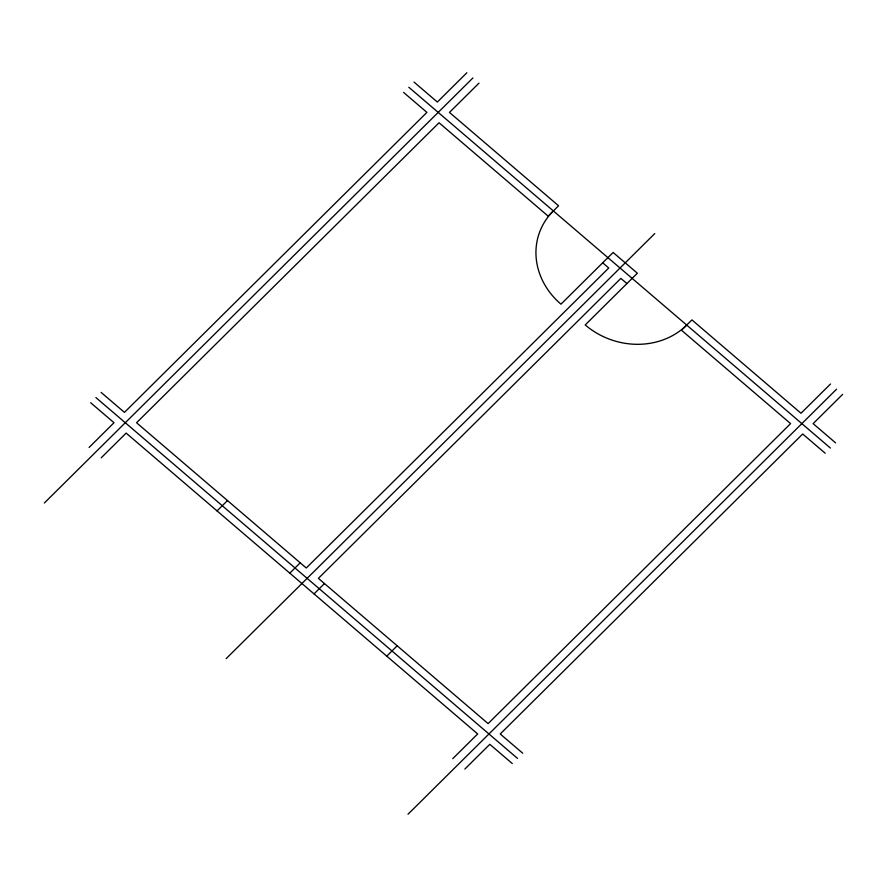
<?xml version="1.0" encoding="UTF-8"?>
<svg xmlns="http://www.w3.org/2000/svg" width="887" height="887" viewBox="0 0 887 887"><rect width="100%" height="100%" fill="white"/><g stroke="black" fill="none" stroke-linecap="round" stroke-linejoin="round"><path stroke-width="1.33" d="M89.088 447.447L114.013 422.722L90.674 402.753M466.861 72.767L437.346 102.038L414.007 82.07M44.35 503.007L472.926 77.945M101.207 457.814L126.131 433.089L477.672 733.948L452.747 758.673M478.98 83.134L449.465 112.416L558.566 205.784L548.133 216.129L439.043 122.761L136.565 422.744L306.27 567.99L608.748 267.996L602.683 262.807M217.049 510.901L227.482 500.556M289.783 573.146L300.216 562.801M226.185 658.62L654.761 233.569M314.031 593.891L324.454 583.546M386.765 656.136L397.188 645.791M830.531 383.993L801.005 413.264L691.915 319.897L681.482 330.241L790.583 423.609L488.105 723.604L318.4 578.368L620.867 278.374L626.932 283.563M408.02 814.233L836.585 389.182M464.866 769.051L489.801 744.326L512.287 763.563M842.65 394.36L813.135 423.642L835.621 442.89M408.796 87.236L830.409 448.057M403.585 92.414L426.913 112.383L124.446 412.377L101.107 392.409M825.187 453.235L802.702 433.987L500.224 733.981L522.72 753.218M95.896 397.576L517.498 758.396M686.693 325.074A72.9 64.895 20.5 0 1 585.209 324.941L637.365 273.218L613.117 252.462L560.961 304.186A72.9 64.895 20.5 0 1 553.355 210.951"/></g></svg>
